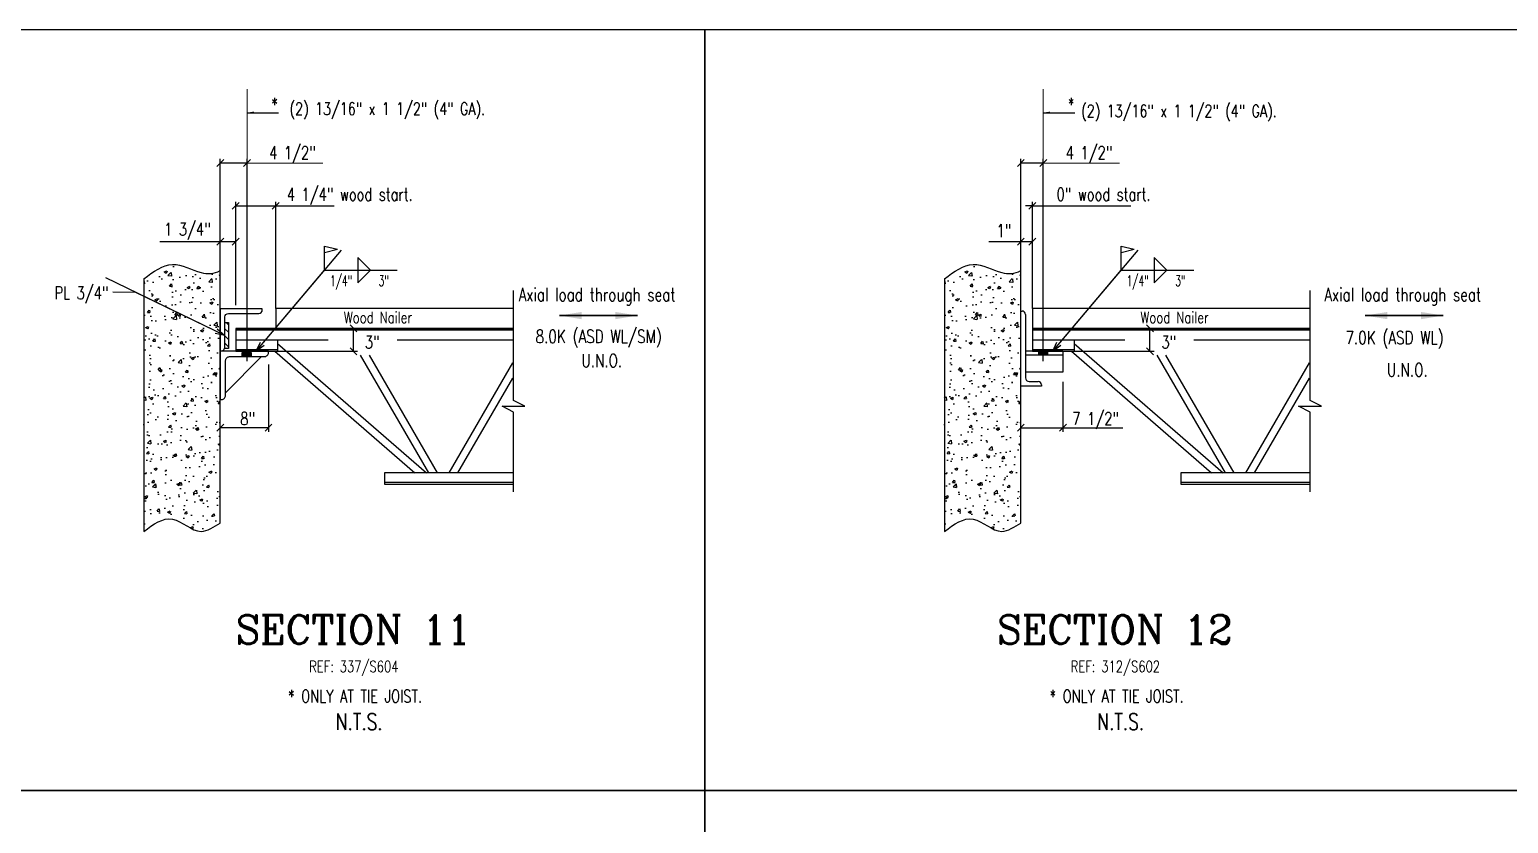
# Paper-space layout 'J1.0' of a CAD drawing. Extents: x -1.7 to 34.3, y -23.5 to 0.5.
# Drawn here: x 7.12 to 18.29, y -17.5 to -11.5 of the extents above; entities that cross this region are included whole.
import ezdxf
from ezdxf.enums import TextEntityAlignment as Align

# ---------------------------------------------------------------- set-up
doc = ezdxf.new("R2010")
doc.units = 0
doc.header["$LTSCALE"] = 0.5
doc.header["$MEASUREMENT"] = 0
doc.layers.get('0').update_dxf_attribs({"linetype": 'CONTINUOUS'})
doc.layers.get('DEFPOINTS').update_dxf_attribs({"linetype": 'CONTINUOUS'})
for name, color, linetype in [('A-DETALLESECCION', 7, 'CONTINUOUS'), ('DIMS', 7, 'CONTINUOUS'), ('SECT-STANDARD', 4, 'CONTINUOUS')]:
    doc.layers.add(name, color=color, linetype=linetype)
for name, color, linetype, lineweight in [('RTU', 4, 'CONTINUOUS', 20), ('SECT-TEXT-NORMAL', 2, 'CONTINUOUS', 30), ('Verify', 141, 'CONTINUOUS', 35)]:
    doc.layers.add(name, color=color, linetype=linetype, lineweight=lineweight)
doc.styles.add('NORMAL', font='simplex.shx', dxfattribs={"width": 0.75})
doc.styles.add('ROMANC', font='ROMANC.shx')
doc.styles.add('SECTION-ATTRIB-NORM', font='simplex.shx', dxfattribs={"width": 0.75})
doc.dimstyles.new('SECTIONS', dxfattribs={"dimtxt": 0.125, "dimasz": 0.09375, "dimexe": 0.0625, "dimexo": 0.125, "dimgap": 0.0625, "dimtad": 0, "dimdec": 4, "dimlfac": 96, "dimrnd": 0.0625, "dimzin": 3, "dimdsep": 46, "dimlunit": 4, "dimtxsty": 'SECTION-ATTRIB-NORM', "dimcen": 0.09375, "dimclrt": 2, "dimadec": 0, "dimazin": 0, "dimtfac": 0.625, "dimtdec": 4, "dimtmove": 0, "dimatfit": 2, "dimfxl": 1, "dimtolj": 1, "dimtzin": 3, "dimarcsym": 0})

# ---------------------------------------------------------------- blocks, each defined once
blk = doc.blocks.new('_OBLIQUE')
at = {"color": 0, "linetype": 'ByBlock'}
blk.add_line((-0.5, -0.5), (0.5, 0.5), dxfattribs=at)
blk = doc.blocks.new('*D2236')
at = {"layer": 'DEFPOINTS', "color": 0, "transparency": 16777216}
for p in [(8.774, -13.76), (9.568, -13.76), (8.958, -13.933)]:
    blk.add_point(p, dxfattribs=at)
at = {"layer": 'RTU', "color": 0, "lineweight": -2, "transparency": 16777216}
for p, q in [((8.775, -13.76), (9.599, -13.76)), ((9.568, -13.933), (9.568, -13.76)), ((8.96, -13.933), (9.599, -13.933))]:
    blk.add_line(p, q, dxfattribs=at)
at = {"layer": 'RTU', "color": 0, "lineweight": -2, "transparency": 16777216, "xscale": 0.05208333333333334, "yscale": 0.05208333333333334, "zscale": 0.05208333333333334}
for p, rotation in [((9.568, -13.76), 90), ((9.568, -13.933), 270)]:
    blk.add_blockref('_OBLIQUE', p, dxfattribs=dict(at, rotation=rotation))
blk = doc.blocks.new('*D2237')
at = {"layer": 'DEFPOINTS', "color": 0, "transparency": 16777216}
for p in [(8.562, -13.105), (8.562, -13.323), (8.679, -13.588)]:
    blk.add_point(p, dxfattribs=at)
at = {"layer": 'RTU', "color": 0, "lineweight": -2, "transparency": 16777216}
for p, q in [((8.562, -13.105), (8.105, -13.105)), ((8.562, -13.322), (8.562, -13.074)), ((8.679, -13.105), (8.562, -13.105)), ((8.679, -13.586), (8.679, -13.074))]:
    blk.add_line(p, q, dxfattribs=at)
at = {"layer": 'RTU', "color": 0, "lineweight": -2, "transparency": 16777216, "xscale": 0.05208333333333334, "yscale": 0.05208333333333334, "zscale": 0.05208333333333334, "rotation": 180}
blk.add_blockref('_OBLIQUE', (8.562, -13.105), dxfattribs=at)
at = {"layer": 'RTU', "color": 0, "lineweight": -2, "transparency": 16777216, "xscale": 0.05208333333333334, "yscale": 0.05208333333333334, "zscale": 0.05208333333333334}
blk.add_blockref('_OBLIQUE', (8.679, -13.105), dxfattribs=at)
blk = doc.blocks.new('*D2238')
at = {"layer": 'DEFPOINTS', "color": 0, "transparency": 16777216}
for p in [(8.926, -14.031), (8.562, -14.511), (8.562, -14.511)]:
    blk.add_point(p, dxfattribs=at)
at = {"layer": 'RTU', "color": 0, "lineweight": -2, "transparency": 16777216}
for p, q in [((8.926, -14.032), (8.926, -14.542)), ((8.562, -14.509), (8.562, -14.479)), ((8.926, -14.511), (8.562, -14.511))]:
    blk.add_line(p, q, dxfattribs=at)
at = {"layer": 'RTU', "color": 0, "lineweight": -2, "transparency": 16777216, "xscale": 0.05208333333333334, "yscale": 0.05208333333333334, "zscale": 0.05208333333333334, "rotation": 180}
blk.add_blockref('_OBLIQUE', (8.562, -14.511), dxfattribs=at)
at = {"layer": 'RTU', "color": 0, "lineweight": -2, "transparency": 16777216, "xscale": 0.05208333333333334, "yscale": 0.05208333333333334, "zscale": 0.05208333333333334}
blk.add_blockref('_OBLIQUE', (8.926, -14.511), dxfattribs=at)
blk = doc.blocks.new('*D2239')
at = {"layer": 'DEFPOINTS', "color": 0, "transparency": 16777216}
for p in [(8.981, -12.834), (8.679, -13.074), (8.981, -13.612)]:
    blk.add_point(p, dxfattribs=at)
at = {"layer": 'RTU', "color": 0, "lineweight": -2, "transparency": 16777216}
for p, q in [((8.679, -13.073), (8.679, -12.803)), ((8.679, -12.834), (8.981, -12.834)), ((8.981, -13.611), (8.981, -12.803)), ((8.981, -12.834), (9.423, -12.834))]:
    blk.add_line(p, q, dxfattribs=at)
at = {"layer": 'RTU', "color": 0, "lineweight": -2, "transparency": 16777216, "xscale": 0.05208333333333334, "yscale": 0.05208333333333334, "zscale": 0.05208333333333334, "rotation": 180}
blk.add_blockref('_OBLIQUE', (8.679, -12.834), dxfattribs=at)
at = {"layer": 'RTU', "color": 0, "lineweight": -2, "transparency": 16777216, "xscale": 0.05208333333333334, "yscale": 0.05208333333333334, "zscale": 0.05208333333333334}
blk.add_blockref('_OBLIQUE', (8.981, -12.834), dxfattribs=at)
blk = doc.blocks.new('*D2221')
at = {"layer": 'DEFPOINTS', "color": 0, "transparency": 16777216}
for p in [(8.562, -12.511), (8.562, -13.323), (8.764, -14.009)]:
    blk.add_point(p, dxfattribs=at)
at = {"layer": 'RTU', "color": 0, "lineweight": -2, "transparency": 16777216}
for p, q in [((8.562, -13.322), (8.562, -12.48)), ((8.764, -14.008), (8.764, -12.48)), ((8.764, -12.511), (8.562, -12.511))]:
    blk.add_line(p, q, dxfattribs=at)
at = {"layer": 'RTU', "color": 0, "lineweight": -2, "transparency": 16777216, "xscale": 0.05208333333333334, "yscale": 0.05208333333333334, "zscale": 0.05208333333333334, "rotation": 180}
blk.add_blockref('_OBLIQUE', (8.562, -12.511), dxfattribs=at)
at = {"layer": 'RTU', "color": 0, "lineweight": -2, "transparency": 16777216, "xscale": 0.05208333333333334, "yscale": 0.05208333333333334, "zscale": 0.05208333333333334}
blk.add_blockref('_OBLIQUE', (8.764, -12.511), dxfattribs=at)
blk = doc.blocks.new('*D2222')
at = {"layer": 'DEFPOINTS', "color": 0, "transparency": 16777216}
for p in [(14.79, -13.76), (15.584, -13.76), (14.975, -13.933)]:
    blk.add_point(p, dxfattribs=at)
at = {"layer": 'RTU', "color": 0, "lineweight": -2, "transparency": 16777216}
for p, q in [((14.792, -13.76), (15.615, -13.76)), ((15.584, -13.933), (15.584, -13.76)), ((14.976, -13.933), (15.615, -13.933))]:
    blk.add_line(p, q, dxfattribs=at)
at = {"layer": 'RTU', "color": 0, "lineweight": -2, "transparency": 16777216, "xscale": 0.05208333333333334, "yscale": 0.05208333333333334, "zscale": 0.05208333333333334}
for p, rotation in [((15.584, -13.76), 90), ((15.584, -13.933), 270)]:
    blk.add_blockref('_OBLIQUE', p, dxfattribs=dict(at, rotation=rotation))
blk = doc.blocks.new('*D2223')
at = {"layer": 'DEFPOINTS', "color": 0, "transparency": 16777216}
for p in [(14.609, -13.105), (14.609, -13.323), (14.696, -13.611)]:
    blk.add_point(p, dxfattribs=at)
at = {"layer": 'RTU', "color": 0, "lineweight": -2, "transparency": 16777216}
for p, q in [((14.609, -13.105), (14.367, -13.105)), ((14.609, -13.322), (14.609, -13.074)), ((14.696, -13.105), (14.609, -13.105)), ((14.696, -13.61), (14.696, -13.074))]:
    blk.add_line(p, q, dxfattribs=at)
at = {"layer": 'RTU', "color": 0, "lineweight": -2, "transparency": 16777216, "xscale": 0.05208333333333334, "yscale": 0.05208333333333334, "zscale": 0.05208333333333334, "rotation": 180}
blk.add_blockref('_OBLIQUE', (14.609, -13.105), dxfattribs=at)
at = {"layer": 'RTU', "color": 0, "lineweight": -2, "transparency": 16777216, "xscale": 0.05208333333333334, "yscale": 0.05208333333333334, "zscale": 0.05208333333333334}
blk.add_blockref('_OBLIQUE', (14.696, -13.105), dxfattribs=at)
blk = doc.blocks.new('*D2224')
at = {"layer": 'DEFPOINTS', "color": 0, "transparency": 16777216}
for p in [(14.927, -14.163), (14.609, -14.511), (14.609, -14.511)]:
    blk.add_point(p, dxfattribs=at)
at = {"layer": 'RTU', "color": 0, "lineweight": -2, "transparency": 16777216}
for p, q in [((14.927, -14.165), (14.927, -14.542)), ((14.609, -14.509), (14.609, -14.479)), ((14.609, -14.511), (14.927, -14.511)), ((14.927, -14.511), (15.378, -14.511))]:
    blk.add_line(p, q, dxfattribs=at)
at = {"layer": 'RTU', "color": 0, "lineweight": -2, "transparency": 16777216, "xscale": 0.05208333333333334, "yscale": 0.05208333333333334, "zscale": 0.05208333333333334, "rotation": 180}
blk.add_blockref('_OBLIQUE', (14.609, -14.511), dxfattribs=at)
at = {"layer": 'RTU', "color": 0, "lineweight": -2, "transparency": 16777216, "xscale": 0.05208333333333334, "yscale": 0.05208333333333334, "zscale": 0.05208333333333334}
blk.add_blockref('_OBLIQUE', (14.927, -14.511), dxfattribs=at)
blk = doc.blocks.new('*D2225')
at = {"layer": 'DEFPOINTS', "color": 0, "transparency": 16777216}
for p in [(14.696, -12.834), (14.696, -13.074), (14.696, -13.611)]:
    blk.add_point(p, dxfattribs=at)
at = {"layer": 'RTU', "color": 0, "lineweight": -2, "transparency": 16777216}
for p, q in [((14.696, -12.834), (14.644, -12.834)), ((14.696, -13.073), (14.696, -12.803)), ((14.696, -13.61), (14.696, -12.803)), ((14.696, -12.834), (15.439, -12.834))]:
    blk.add_line(p, q, dxfattribs=at)
at = {"layer": 'RTU', "color": 0, "lineweight": -2, "transparency": 16777216, "xscale": 0.05208333333333334, "yscale": 0.05208333333333334, "zscale": 0.05208333333333334}
blk.add_blockref('_OBLIQUE', (14.696, -12.834), dxfattribs=at)
at = {"layer": 'RTU', "color": 0, "lineweight": -2, "transparency": 16777216, "xscale": 0.05208333333333334, "yscale": 0.05208333333333334, "zscale": 0.05208333333333334, "rotation": 180}
blk.add_blockref('_OBLIQUE', (14.696, -12.834), dxfattribs=at)
blk = doc.blocks.new('*D2226')
at = {"layer": 'DEFPOINTS', "color": 0, "transparency": 16777216}
for p in [(14.609, -12.511), (14.609, -13.323), (14.778, -14.009)]:
    blk.add_point(p, dxfattribs=at)
at = {"layer": 'RTU', "color": 0, "lineweight": -2, "transparency": 16777216}
for p, q in [((14.609, -13.322), (14.609, -12.48)), ((14.778, -14.008), (14.778, -12.48)), ((14.778, -12.511), (14.609, -12.511))]:
    blk.add_line(p, q, dxfattribs=at)
at = {"layer": 'RTU', "color": 0, "lineweight": -2, "transparency": 16777216, "xscale": 0.05208333333333334, "yscale": 0.05208333333333334, "zscale": 0.05208333333333334, "rotation": 180}
blk.add_blockref('_OBLIQUE', (14.609, -12.511), dxfattribs=at)
at = {"layer": 'RTU', "color": 0, "lineweight": -2, "transparency": 16777216, "xscale": 0.05208333333333334, "yscale": 0.05208333333333334, "zscale": 0.05208333333333334}
blk.add_blockref('_OBLIQUE', (14.778, -12.511), dxfattribs=at)

psp = doc.layouts.new('J1.0')

# ---------------------------------------------------------------- hatches: boundary and pattern name
h = psp.add_hatch()
h.set_pattern_fill('ANSI31', color=256, scale=0.3125, angle=90)
h.set_pattern_definition([(135, (-113.986036, -507.85365), (-0.0276213586, -0.0276213586), [])])
h.paths.add_polyline_path([(8.62310068, -13.7156305), (8.59715051, -13.7156305), (8.59715051, -13.91298024), (8.62310068, -13.91298024)])
at = {"layer": 'A-DETALLESECCION'}
h = psp.add_hatch(color=256, dxfattribs=at)
h.dxf.hatch_style = 1
h.paths.add_polyline_path([(8.7945897, -13.97004391), (8.7945897, -13.94276602), (8.7281037, -13.94276602), (8.7281037, -13.97004391)])
h = psp.add_hatch(color=256, dxfattribs=at)
h.dxf.hatch_style = 1
h.paths.add_polyline_path([(14.81111501, -13.96057179), (14.81111501, -13.93329391), (14.74462901, -13.93329391), (14.74462901, -13.96057179)])
at = {"layer": 'SECT-STANDARD'}
h = psp.add_hatch(dxfattribs=at)
h.set_pattern_fill('AR-CONC', color=254, scale=0.028869, style=0)
h.set_pattern_definition([(50, (-408.03929, -4700.47563), (0.207063765, -0.018115732), [0.021651533, -0.238166861]), (355, (-408.03929, -4700.47563), (-0.040055721, 0.217148169), [0.017321226, -0.190533489]), (100.4514, (-408.02203, -4700.47714), (0.167008198, 0.199032305), [0.018400971, -0.202410686]), (46.1842, (-408.0393, -4700.4179), (0.308098728, -0.047783205), [0.0324773, -0.357250291]), (96.6356, (-408.0136, -4700.42187), (0.26982507, 0.281215267), [0.027601457, -0.30361598]), (351.1842, (-408.0393, -4700.4179), (0.26982485, 0.281215478), [0.02598184, -0.285800233]), (21, (-408.01042, -4700.43232), (0.1723193684, -0.1162308817), [0.021651533, -0.238166861]), (326, (-408.01042, -4700.43232), (0.070241999, 0.209341467), [0.017321226, -0.190533489]), (71.4514, (-407.99606, -4700.442), (0.2425614375, 0.093110395), [0.018400971, -0.202410686]), (37.5, (-408.03929, -4700.47563), (0.0035103934, 0.0961021627), [0, -0.188223992, 0, -0.1934203598, 0, -0.1912552065]), (7.5, (-408.03929, -4700.47563), (0.075944783, 0.113861575), [0, -0.1102784738, 0, -0.1838936854, 0, -0.0728934938]), (327.5, (-408.10367, -4700.47563), (0.1541076533, -0.0065113006), [0, -0.072171776, 0, -0.2251759413, 0, -0.298791153]), (317.5, (-408.13254, -4700.47563), (0.1683583264, 0.0288990175), [0, -0.093823309, 0, -0.14953992, 0, -0.2121850216])])
edge = h.paths.add_edge_path()
edge.add_spline(control_points=[(7.9844963, -13.38549989), (8.05666808, -13.33271139), (8.20101163, -13.22713439), (8.3934697, -13.35009753), (8.51375599, -13.35030756), (8.56187051, -13.32293574)], knot_values=[0, 0, 0, 0, 0.2548168766, 0.5096337533, 0.6795116711, 0.6795116711, 0.6795116711, 0.6795116711], degree=3, periodic=0)
edge.add_line((8.56187051, -13.32293574), (8.56187051, -15.23125413))
edge.add_spline(control_points=[(8.56187051, -15.23125413), (8.51375599, -15.25862594), (8.3934697, -15.34660678), (8.20101163, -15.13545278), (8.05666808, -15.24102978), (7.9844963, -15.29381828)], knot_values=[0, 0, 0, 0, 0.1698779178, 0.4246947944, 0.6795116711, 0.6795116711, 0.6795116711, 0.6795116711], degree=3, periodic=0)
edge.add_line((7.9844963, -15.29381828), (7.9844963, -13.38549989))
h = psp.add_hatch(dxfattribs=at)
h.set_pattern_fill('AR-CONC', color=254, scale=0.028869, style=0)
h.set_pattern_definition([(50, (-401.99221, -4700.47563), (0.207063765, -0.018115732), [0.021651533, -0.238166861]), (355, (-401.9922, -4700.47563), (-0.040055721, 0.217148169), [0.017321226, -0.190533489]), (100.4514, (-401.97495, -4700.47714), (0.167008198, 0.199032305), [0.018400971, -0.202410686]), (46.1842, (-401.9922, -4700.4179), (0.308098728, -0.047783205), [0.0324773, -0.357250291]), (96.6356, (-401.96653, -4700.42187), (0.26982507, 0.281215267), [0.027601457, -0.30361598]), (351.1842, (-401.9922, -4700.4179), (0.26982485, 0.281215478), [0.02598184, -0.285800233]), (21, (-401.96334, -4700.43232), (0.1723193684, -0.1162308817), [0.021651533, -0.238166861]), (326, (-401.96334, -4700.43232), (0.070241999, 0.209341467), [0.017321226, -0.190533489]), (71.4514, (-401.94898, -4700.442), (0.2425614375, 0.093110395), [0.018400971, -0.202410686]), (37.5, (-401.99221, -4700.47563), (0.0035103934, 0.0961021627), [0, -0.188223992, 0, -0.1934203598, 0, -0.1912552065]), (7.5, (-401.99221, -4700.47563), (0.075944783, 0.113861575), [0, -0.1102784738, 0, -0.1838936854, 0, -0.0728934938]), (327.5, (-402.05659, -4700.47563), (0.1541076533, -0.0065113006), [0, -0.072171776, 0, -0.2251759413, 0, -0.298791153]), (317.5, (-402.08546, -4700.47563), (0.1683583264, 0.0288990175), [0, -0.093823309, 0, -0.14953992, 0, -0.2121850216])])
edge = h.paths.add_edge_path()
edge.add_spline(control_points=[(14.0315762, -13.38549989), (14.10374797, -13.33271139), (14.24809153, -13.22713439), (14.4405496, -13.35009753), (14.56083589, -13.35030756), (14.60895041, -13.32293574)], knot_values=[0, 0, 0, 0, 0.2548168766, 0.5096337533, 0.6795116711, 0.6795116711, 0.6795116711, 0.6795116711], degree=3, periodic=0)
edge.add_line((14.60895041, -13.32293574), (14.60895041, -15.23125413))
edge.add_spline(control_points=[(14.60895041, -15.23125413), (14.56083589, -15.25862594), (14.4405496, -15.34660678), (14.24809153, -15.13545278), (14.10374797, -15.24102978), (14.0315762, -15.29381828)], knot_values=[0, 0, 0, 0, 0.1698779178, 0.4246947944, 0.6795116711, 0.6795116711, 0.6795116711, 0.6795116711], degree=3, periodic=0)
edge.add_line((14.0315762, -15.29381828), (14.0315762, -13.38549989))

# ---------------------------------------------------------------- linework, layer by layer
for p, q in [((10.76951548, -13.6109566), (8.98056524, -13.6109566)), ((8.98056524, -13.61225748), (8.98056524, -13.76008164)), ((14.69599374, -13.6109566), (14.69599374, -13.76008229)), ((16.78604079, -13.6109566), (14.69599374, -13.6109566)), ((8.67946843, -13.76008229), (10.76951548, -13.76008231)), ((14.69599374, -13.76008229), (16.78604079, -13.76008231)), ((14.92656963, -13.93329391), (14.64423041, -13.93329391)), ((14.92656963, -13.96165116), (14.64423041, -13.96165116)), ((14.92656963, -13.93329391), (14.92650622, -14.09169853)), ((14.92656963, -14.09169853), (14.64423041, -14.09169853))]:
    psp.add_line(p, q)
psp.add_lwpolyline([(8.59715051, -13.91298024), (8.59715051, -13.7156305), (8.62310068, -13.7156305), (8.62310068, -13.91298024)], close=True)
at = {"layer": 'A-DETALLESECCION'}
for p, q in [((9.34969179, -13.32055161), (9.34969179, -13.13802273)), ((9.34969179, -13.13802273), (9.44753826, -13.16188624)), ((9.34969179, -13.18574975), (9.44753826, -13.16188624)), ((9.34969179, -13.18574975), (9.44753826, -13.16188624)), ((15.3662171, -13.32055161), (15.3662171, -13.13802273)), ((15.3662171, -13.13802273), (15.46406357, -13.16188624)), ((15.3662171, -13.18574975), (15.46406357, -13.16188624)), ((15.3662171, -13.18574975), (15.46406357, -13.16188624)), ((14.60895041, -13.62895078), (14.61777041, -13.62895078)), ((14.64423041, -13.65541078), (14.64423041, -14.134316)), ((10.76951548, -13.76008229), (8.98056524, -13.7600823)), ((16.78604079, -13.76008229), (14.99709056, -13.7600823)), ((8.56187051, -14.25084972), (8.56187051, -13.93329391)), ((14.60895041, -14.196056), (14.60895041, -13.878536)), ((8.87261517, -13.97371891), (8.60229551, -14.24747229)), ((14.67069041, -14.160776), (14.7383123, -14.160776)), ((14.7647723, -14.196056), (14.60895041, -14.196056)), ((14.7647723, -14.187236), (14.7647723, -14.196056))]:
    psp.add_line(p, q, dxfattribs=at)
for points in [[(9.59980144, -13.2245231), (9.59980144, -13.41658013), (9.69582995, -13.32055161)], [(15.61632675, -13.2245231), (15.61632675, -13.41658013), (15.71235527, -13.32055161)], [(8.7281037, -13.94276602), (8.7945897, -13.94276602), (8.7945897, -13.97004391), (8.7281037, -13.97004391)], [(14.74462901, -13.93329391), (14.81111501, -13.93329391), (14.81111501, -13.96057179), (14.74462901, -13.96057179)]]:
    psp.add_lwpolyline(points, close=True, dxfattribs=at)
for points in [[(10.77686976, -14.99564764), (10.77686976, -14.392299), (10.69026362, -14.34899593), (10.86347589, -14.34899593), (10.77686976, -14.30569287), (10.77686976, -13.47451584)], [(16.79339507, -14.99564764), (16.79339507, -14.392299), (16.70678894, -14.34899593), (16.8800012, -14.34899593), (16.79339507, -14.30569287), (16.79339507, -13.47451584)]]:
    psp.add_lwpolyline(points, dxfattribs=at)
for points in [[(8.62361051, -13.64701141), (8.85293051, -13.64701141, 0.4142135624), (8.87939051, -13.62055141), (8.87939051, -13.61173141), (8.56187051, -13.61173141), (8.56187051, -13.92925141), (8.57069051, -13.92925141, 0.4142135624), (8.59715051, -13.90279141), (8.59715051, -13.67347141, -0.4142135624)], [(8.63261426, -13.97371891), (8.89537676, -13.97371891, 0.4142135624), (8.92569551, -13.94340016), (8.92569551, -13.93329391), (8.56187051, -13.93329391), (8.56187051, -14.29711891), (8.57197676, -14.29711891, 0.4142135624), (8.60229551, -14.26680016), (8.60229551, -14.00403766, -0.4142135624)]]:
    psp.add_lwpolyline(points, format="xyb", close=True, dxfattribs=at)
for centre, start, end in [((14.61777041, -13.65541078), 0, 90), ((14.67069041, -14.134316), 180, 270), ((14.7383123, -14.187236), 359.999999987, 89.999999987)]:
    psp.add_arc(centre, 0.02646, start, end, dxfattribs=at)
at = {"layer": 'DIMS', "color": 7, "linetype": 'Continuous'}
for points in [[(6.11058421, -11.50218136), (12.22087383, -11.50218136), (12.22087383, -17.25328545), (6.11058421, -17.25330953)], [(12.22087279, -11.50215728), (18.50470138, -11.50215728), (18.50470138, -17.25328545), (12.22087279, -17.25328545)], [(6.11058421, -17.25330953), (12.22087383, -17.25330953), (12.22087383, -23.00441361), (6.11058421, -23.00443769)], [(12.22087279, -17.25328545), (18.50470138, -17.25328545), (18.50470138, -23.00441361), (12.22087279, -23.00441361)]]:
    psp.add_lwpolyline(points, close=True, dxfattribs=at)
at = {"layer": 'RTU'}
for p, q in [((8.76397463, -13.11848629), (8.76397463, -11.95258875)), ((14.77787201, -13.11848629), (14.77787201, -11.95258875)), ((8.68626123, -12.51145082), (9.33705068, -12.51145082)), ((14.77787201, -12.51145082), (15.35357599, -12.51145082))]:
    psp.add_line(p, q, dxfattribs=at)
at = {"layer": 'SECT-STANDARD', "color": 254}
for p, q in [((7.9844963, -13.38549989), (7.9844963, -15.29381828)), ((8.56187051, -15.23125413), (8.56187051, -13.32293574)), ((14.0315762, -13.38549989), (14.0315762, -15.29381828)), ((14.60895041, -15.23125413), (14.60895041, -13.32293574))]:
    psp.add_line(p, q, dxfattribs=at)
at = {"layer": 'SECT-STANDARD', "color": 1}
for p, q in [((10.76951548, -13.76008229), (8.67946843, -13.76008229)), ((8.67946843, -13.76008229), (8.67946843, -13.93329391)), ((10.76951548, -13.77451659), (8.67946843, -13.77451659)), ((8.67946843, -13.8466881), (9.3775841, -13.8466881)), ((8.99446532, -13.8466881), (8.99446532, -13.93329391)), ((9.89882239, -13.8466881), (10.76951548, -13.8466881)), ((16.78604079, -13.76008229), (14.69599374, -13.76008229)), ((14.69599374, -13.76008229), (14.69599374, -13.93329391)), ((16.78604079, -13.77451659), (14.69599374, -13.77451659)), ((14.69599374, -13.8466881), (15.39410941, -13.8466881)), ((15.01099063, -13.8466881), (15.01099063, -13.93329391)), ((15.9153477, -13.8466881), (16.78604079, -13.8466881)), ((8.67946843, -13.9188596), (8.99446532, -13.9188596)), ((8.67946843, -13.93329391), (8.99446532, -13.93329391)), ((8.97502443, -13.93329391), (10.03215976, -14.85247019)), ((8.99446532, -13.87368718), (10.12015373, -14.85247019)), ((9.61895538, -13.96216251), (10.13458803, -14.85247019)), ((9.68567694, -13.96216251), (10.20130958, -14.85247019)), ((14.69599374, -13.9188596), (15.01099063, -13.9188596)), ((14.69599374, -13.93329391), (15.01099063, -13.93329391)), ((14.99154975, -13.93329391), (16.04868507, -14.85247019)), ((15.01099063, -13.87368718), (16.13667904, -14.85247019)), ((15.63548069, -13.96216251), (16.15111334, -14.85247019)), ((15.70220225, -13.96216251), (16.21783489, -14.85247019)), ((10.76951548, -14.02092419), (10.28791539, -14.85247019)), ((16.78604079, -14.02092419), (16.3044407, -14.85247019)), ((10.76951548, -14.13612774), (10.35463694, -14.85247019)), ((16.78604079, -14.13612774), (16.37116225, -14.85247019)), ((10.76951548, -14.85247019), (9.80121094, -14.85247019)), ((9.80121094, -14.85247019), (9.80121094, -14.93790645)), ((16.78604079, -14.85247019), (15.81773625, -14.85247019)), ((15.81773625, -14.85247019), (15.81773625, -14.93790645)), ((9.80121094, -14.92347215), (10.76951548, -14.92347215)), ((9.80121094, -14.93790645), (10.76951548, -14.93790645)), ((15.81773625, -14.92347215), (16.78604079, -14.92347215)), ((15.81773625, -14.93790645), (16.78604079, -14.93790645))]:
    psp.add_line(p, q, dxfattribs=at)
at = {"layer": 'SECT-STANDARD', "color": 254}
for points in [[(7.9844963, -13.38549989), (8.05666808, -13.33271139), (8.20101163, -13.22713439), (8.3934697, -13.35009753), (8.51375599, -13.35030756), (8.56187051, -13.32293574)], [(14.0315762, -13.38549989), (14.10374797, -13.33271139), (14.24809153, -13.22713439), (14.4405496, -13.35009753), (14.56083589, -13.35030756), (14.60895041, -13.32293574)], [(7.9844963, -15.29381828), (8.05666808, -15.24102978), (8.20101163, -15.13545278), (8.3934697, -15.34660678), (8.51375599, -15.25862594), (8.56187051, -15.23125413)], [(14.0315762, -15.29381828), (14.10374797, -15.24102978), (14.24809153, -15.13545278), (14.4405496, -15.34660678), (14.56083589, -15.25862594), (14.60895041, -15.23125413)]]:
    psp.add_open_spline(points, degree=3, knots=[0, 0, 0, 0, 0.25481687665, 0.5096337533, 0.67951167106, 0.67951167106, 0.67951167106, 0.67951167106], dxfattribs=at)

# ---------------------------------------------------------------- texts
at = {"style": 'SECTION-ATTRIB-NORM', "width": 0.75}
for p in [(9.49592809, -13.72070727), (15.5124534, -13.72070727)]:
    psp.add_text('Wood Nailer', height=0.0866061313, dxfattribs=at).set_placement(p)
at = {"layer": 'A-DETALLESECCION', "char_height": 0.2147304338, "attachment_point": 5, "style": 'ROMANC'}
for s, insert in [('\\A1;SECTION 11', (9.56657962, -16.03553844)), ('\\A1;SECTION 12', (15.31849316, -16.03553844))]:
    psp.add_mtext(s, dxfattribs=dict(at, insert=insert))
at = {"layer": 'A-DETALLESECCION', "style": 'SECTION-ATTRIB-NORM', "width": 0.625, "flags": 8}
for tag, text, p in [('1/4"', '1/8"', (9.47474661, -13.40057538)), ('3"', '1"', (9.79687765, -13.40057538)), ('1/4"', '1/8"', (15.49127193, -13.40057538)), ('3"', '1"', (15.81340296, -13.40057538))]:
    psp.add_attdef(tag, text=text, height=0.080023764, dxfattribs=at).set_placement(p, align=Align.MIDDLE_CENTER)
at = {"layer": 'SECT-TEXT-NORMAL', "lineweight": -2, "style": 'SECTION-ATTRIB-NORM', "width": 0.75}
for p in [(8.99724255, -12.14280039), (15.01376787, -12.14280039)]:
    psp.add_text('*', height=0.09602852, dxfattribs=at).set_placement(p, align=Align.BOTTOM_RIGHT)
at = {"layer": 'SECT-TEXT-NORMAL', "style": 'SECTION-ATTRIB-NORM', "width": 0.75}
for p in [(9.0850603, -12.17554524), (15.06425064, -12.19249203)]:
    psp.add_text('(2) 13/16" x 1 1/2" (4" GA).', height=0.0937683937, dxfattribs=at).set_placement(p, align=Align.BOTTOM_LEFT)
at = {"layer": 'SECT-TEXT-NORMAL', "lineweight": -2, "style": 'SECTION-ATTRIB-NORM', "width": 0.75}
for s, height, p in [('4 1/2"', 0.096028517, (8.93122248, -12.48046439)), ('4 1/2"', 0.096028517, (14.94774779, -12.48046439)), ('4 1/4" wood start.', 0.096028517, (9.06430278, -12.79525574)), ('0" wood start.', 0.096028517, (14.87871185, -12.79525574)), ('1 3/4"', 0.096028517, (8.13762139, -13.05879027)), ('PL 3/4"', 0.096028517, (7.30974602, -13.54061705)), ('3"', 0.096028517, (9.65423406, -13.91184663)), ('3"', 0.096028517, (15.67075938, -13.91184663)), ('8"', 0.096028517, (8.71312103, -14.49020197)), ('7 1/2"', 0.096028517, (14.99793854, -14.49020197)), ('REF: 337/S604', 0.0853586818, (9.23350493, -16.3577675)), ('REF: 312/S602', 0.0853586818, (14.98541847, -16.3577675))]:
    psp.add_text(s, height=height, dxfattribs=at).set_placement(p)
at = {"layer": 'SECT-TEXT-NORMAL', "style": 'SECTION-ATTRIB-NORM', "width": 0.75}
for p in [(9.43480002, -16.79476379), (15.18671356, -16.79476379)]:
    psp.add_text('N.T.S.', height=0.125024001, dxfattribs=at).set_placement(p)
at = {"layer": 'SECT-TEXT-NORMAL', "lineweight": -2, "char_height": 0.096028517, "attachment_point": 5, "style": 'SECTION-ATTRIB-NORM'}
for insert in [(9.58037449, -16.53945152), (15.33228802, -16.53945152)]:
    psp.add_mtext('* ONLY AT TIE JOIST.', dxfattribs=dict(at, insert=insert))
at = {"layer": 'SECT-TEXT-NORMAL', "lineweight": -2, "style": 'SECTION-ATTRIB-NORM', "width": 0.75, "flags": 8}
psp.add_attdef('1"', text='', height=0.09602852, dxfattribs=at).set_placement((14.53618698, -13.0217444), align=Align.MIDDLE_RIGHT)
at = {"layer": 'Verify', "style": 'NORMAL', "width": 0.75}
for s, height, p in [('Axial load through seat', 0.0997702632, (10.81570882, -13.55471235)), ('Axial load through seat', 0.0997702632, (16.90120302, -13.55471235)), ('8.0K (ASD WL/SM)', 0.0997702632, (10.94391788, -13.87049494)), ('7.0K (ASD WL)', 0.0997702632, (17.06061095, -13.88006743)), ('U.N.O.', 0.099770263, (11.28992834, -14.05379151)), ('U.N.O.', 0.099770263, (17.37405036, -14.12393582))]:
    psp.add_text(s, height=height, dxfattribs=at).set_placement(p)

# ---------------------------------------------------------------- dimensions: what is measured, and where the dimension line sits
at = {"layer": 'RTU'}
for base, p1, p2, angle, picture, middle in [((8.56187051, -12.51145082), (8.76397463, -14.00932722), (8.56187051, -13.32293574), 180, '*D2221', (8.63767977, -12.51145082)), ((14.60895041, -12.51145082), (14.77787201, -14.00932722), (14.60895041, -13.32293574), 180, '*D2226', (14.68601169, -12.51145082)), ((9.56754755, -13.76008164), (8.95828789, -13.93329391), (8.77367585, -13.76008164), 90, '*D2236', (9.56754755, -13.84668777)), ((15.58407286, -13.76008164), (14.9748132, -13.93329391), (14.79020116, -13.76008164), 90, '*D2222', (15.58407286, -13.84668777))]:
    dim = psp.add_linear_dim(base=base, p1=p1, p2=p2, angle=angle, text=' ', dimstyle='SECTIONS', override={"dimscale": 0.010417, "dimtxt": 5, "dimasz": 5, "dimexe": 3, "dimlfac": 9216, "dimblk1": 'OBLIQUE', "dimblk2": 'OBLIQUE', "dimsah": 1}, dxfattribs=at)
    dim.commit()
    dim.dimension.update_dxf_attribs({"geometry": picture, "text_midpoint": middle, "dimtype": 160})
for base, p1, p2, picture, middle in [((8.98056524, -12.83397598), (8.67946843, -13.07411983), (8.98056524, -13.61225748), '*D2239', (9.42211631, -12.83397598)), ((14.69599374, -12.83397598), (14.69599374, -13.07411983), (14.69599374, -13.6109566), '*D2225', (15.43864162, -12.83397598)), ((8.56187051, -13.10536983), (8.67946843, -13.58771511), (8.56187051, -13.32293574), '*D2237', (8.10558411, -13.10536983)), ((14.60895041, -13.10536983), (14.69599374, -13.6109566), (14.60895041, -13.32293574), '*D2223', (14.36722288, -13.10536983)), ((8.56187051, -14.51066811), (8.92569551, -14.0311907), (8.56187051, -14.51066811), '*D2238', (8.72069298, -14.51066811)), ((14.60895041, -14.51066811), (14.92650622, -14.16320397), (14.60895041, -14.51066811), '*D2224', (15.37693652, -14.51066811))]:
    dim = psp.add_linear_dim(base=base, p1=p1, p2=p2, text=' ', dimstyle='SECTIONS', override={"dimscale": 0.010417, "dimtxt": 5, "dimasz": 5, "dimexe": 3, "dimlfac": 9216, "dimblk1": 'OBLIQUE', "dimblk2": 'OBLIQUE', "dimsah": 1}, dxfattribs=at)
    dim.commit()
    dim.dimension.update_dxf_attribs({"geometry": picture, "text_midpoint": middle, "dimtype": 160})

# ---------------------------------------------------------------- leaders
at = {"layer": 'A-DETALLESECCION'}
for points in [[(8.83266709, -13.93329391), (9.34969179, -13.32055161), (9.89792534, -13.32055161)], [(14.8491924, -13.93329391), (15.3662171, -13.32055161), (15.91445065, -13.32055161)], [(8.59715051, -13.81347815), (7.92397163, -13.48871184), (7.75000694, -13.48720121)]]:
    psp.add_leader(points, dimstyle='SECTIONS', override={"dimscale": 0.010417, "dimasz": 7, "dimldrblk": 'Open30'}, dxfattribs=at)
at = {"layer": 'RTU'}
for points in [[(8.76410233, -12.13036409), (9.00235363, -12.13036409)], [(14.77799971, -12.13036409), (15.01625101, -12.13036409)]]:
    psp.add_leader(points, dimstyle='SECTIONS', override={"dimscale": 0.010417, "dimtxt": 5, "dimasz": 5, "dimexe": 3}, dxfattribs=at)
at = {"layer": 'Verify'}
for points in [[(11.12453657, -13.66332231), (11.71302008, -13.66332231), (11.12453657, -13.66332231)], [(11.71302008, -13.66332231), (11.12453657, -13.66332231), (11.71302008, -13.66332231)], [(17.21003077, -13.66332231), (17.79851428, -13.66332231), (17.21003077, -13.66332231)], [(17.79851428, -13.66332231), (17.21003077, -13.66332231), (17.79851428, -13.66332231)]]:
    psp.add_leader(points, dimstyle='SECTIONS', override={"dimscale": 0.010417, "dimasz": 16}, dxfattribs=at)

doc.saveas('drawing.dxf')
